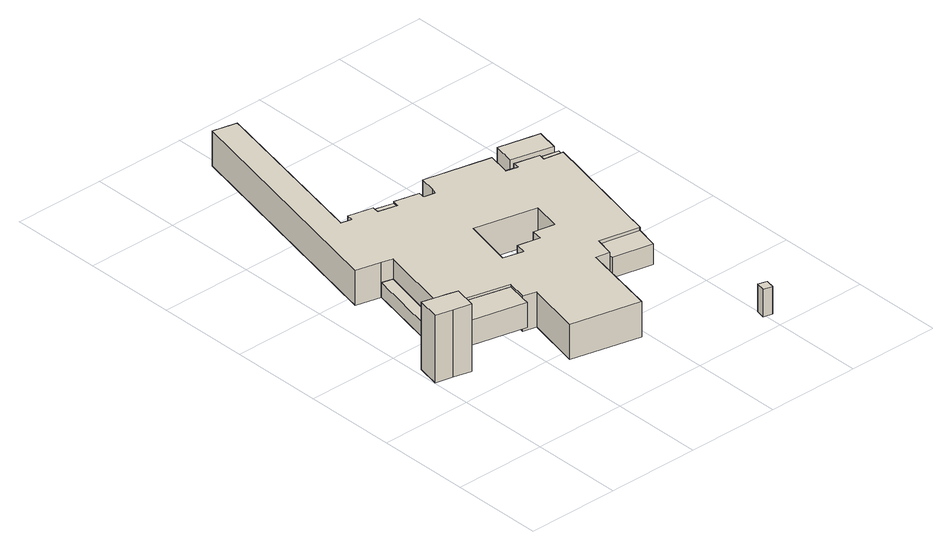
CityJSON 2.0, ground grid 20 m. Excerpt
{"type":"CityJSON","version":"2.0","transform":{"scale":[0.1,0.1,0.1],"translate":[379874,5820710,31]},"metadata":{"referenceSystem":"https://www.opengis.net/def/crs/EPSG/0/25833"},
"CityObjects":{
"building1":{"type":"Building","attributes":{"Gemeindeschluessel":"11000004","function":"51009_1610"},"address":[{"country":"Germany","locality":"Berlin"}],"children":["building1-1","building1-2"]},
"building1-1":{"type":"BuildingPart","attributes":{"BezugspunktDach":"2200","measuredHeight":16.08,"storeysAboveGround":0},"parents":["building1"],"geometry":[{"type":"MultiSurface","lod":"1","boundaries":[[[0,1,2,3,4,5,6]],[[7,8,9,10,11,12,13]],[[7,13,6,5]],[[8,7,5,4]],[[9,8,4,3]],[[10,14,15,3,2]],[[11,10,2,1]],[[12,11,1,0]],[[13,12,0,6]],[[9,15,14,10]]]}]},
"building1-2":{"type":"BuildingPart","attributes":{"BezugspunktDach":"2200","measuredHeight":3.21,"storeysAboveGround":0},"parents":["building1"],"geometry":[{"type":"MultiSurface","lod":"1","boundaries":[[[14,16,17,18,15]],[[19,20,21,10,9]],[[19,9,15,18]],[[20,19,18,17]],[[21,20,17,16]],[[10,21,16,14]],[[10,22,14,15,9]]]}]},
"building2":{"type":"Building","attributes":{"Gemeindeschluessel":"11000004","BezugspunktDach":"2200","function":"51009_1610","measuredHeight":5.46,"storeysAboveGround":0},"address":[{"country":"Germany","locality":"Berlin"}],"geometry":[{"type":"Solid","lod":"1","boundaries":[[[[23,24,25,26,27]],[[28,29,30,31,32]],[[28,32,27,26]],[[29,28,26,25]],[[30,29,25,24]],[[31,30,24,23]],[[32,31,23,27]]]]}]},
"building3":{"type":"Building","attributes":{"Gemeindeschluessel":"11000004","BezugspunktDach":"2200","function":"51009_1610","measuredHeight":4.29,"storeysAboveGround":0},"address":[{"country":"Germany","locality":"Berlin"}],"geometry":[{"type":"Solid","lod":"1","boundaries":[[[[33,34,35,36]],[[37,38,39,40]],[[37,40,36,35]],[[38,37,35,34]],[[39,38,34,33]],[[40,39,33,36]]]]}]},
"building4":{"type":"Building","attributes":{"name":"Krematorium Ruhleben","Gemeindeschluessel":"11000004","BezugspunktDach":"2200","function":"31001_3082","measuredHeight":7.81,"storeysAboveGround":4},"address":[{"country":"Germany","locality":"Berlin","thoroughfareNumber":"1 (8)","thoroughfareName":"Am Hain"}],"geometry":[{"type":"Solid","lod":"1","boundaries":[[[[41,42,43,44,45,46,47,48,49,50,51,52,53,54,55,56,57,58,59,60,61,62,63,64,65,66,67,68,69,70,71,72,73,74,75,76,77,78,79,80,81],[82,83,84,85,86,87,88,89]],[[90,91,92,93,94,95,96,97,98,99,100,101,102,103,104,105,106,107,108,109,110,111,112,113,114,115,116,117,118,119,120,121,122,123,124,125,126,127,128,129,130],[131,132,133,134,135,136,137,138]],[[90,130,81,80]],[[91,90,80,79]],[[92,91,79,78]],[[93,92,78,77]],[[94,93,77,76]],[[95,94,76,75]],[[96,95,75,74]],[[97,96,74,73]],[[98,97,73,72]],[[99,98,72,71]],[[100,99,71,70]],[[101,100,70,69]],[[102,101,69,68]],[[103,102,68,67]],[[104,103,67,66]],[[105,104,66,65]],[[106,105,65,64]],[[107,106,64,63]],[[108,107,63,62]],[[109,108,62,61]],[[110,109,61,60]],[[111,110,60,59]],[[112,111,59,58]],[[113,112,58,57]],[[114,113,57,56]],[[115,114,56,55]],[[116,115,55,54]],[[117,116,54,53]],[[118,117,53,52]],[[119,118,52,51]],[[120,119,51,50]],[[121,120,50,49]],[[122,121,49,48]],[[123,122,48,47]],[[124,123,47,46]],[[125,124,46,45]],[[126,125,45,44]],[[127,126,44,43]],[[128,127,43,42]],[[129,128,42,41]],[[130,129,41,81]],[[131,138,89,88]],[[132,131,88,87]],[[133,132,87,86]],[[134,133,86,85]],[[135,134,85,84]],[[136,135,84,83]],[[137,136,83,82]],[[138,137,82,89]]]]}]},
"building5":{"type":"Building","attributes":{"Gemeindeschluessel":"11000004","BezugspunktDach":"2200","function":"51009_1610","measuredHeight":3.49,"storeysAboveGround":0},"address":[{"country":"Germany","locality":"Berlin"}],"geometry":[{"type":"Solid","lod":"1","boundaries":[[[[139,140,141,142]],[[143,144,145,146]],[[143,146,142,141]],[[144,143,141,140]],[[145,144,140,139]],[[146,145,139,142]]]]}]},
"building6":{"type":"Building","attributes":{"Gemeindeschluessel":"11000004","BezugspunktDach":"2200","function":"51009_1610","measuredHeight":6.03,"storeysAboveGround":0},"address":[{"country":"Germany","locality":"Berlin"}],"geometry":[{"type":"Solid","lod":"1","boundaries":[[[[147,148,149,150]],[[151,152,153,154]],[[151,154,150,149]],[[152,151,149,148]],[[153,152,148,147]],[[154,153,147,150]]]]}]},
"building7":{"type":"Building","attributes":{"Gemeindeschluessel":"11000004","BezugspunktDach":"2200","function":"51009_1610","measuredHeight":4.48,"storeysAboveGround":0},"address":[{"country":"Germany","locality":"Berlin"}],"geometry":[{"type":"Solid","lod":"1","boundaries":[[[[155,156,157,158,159]],[[160,161,162,163,164]],[[160,164,159,158]],[[161,160,158,157]],[[162,161,157,156]],[[163,162,156,155]],[[164,163,155,159]]]]}]},
"building8":{"type":"Building","attributes":{"Gemeindeschluessel":"11000004","BezugspunktDach":"2200","function":"51009_1610","measuredHeight":3.72,"storeysAboveGround":0},"address":[{"country":"Germany","locality":"Berlin"}],"geometry":[{"type":"Solid","lod":"1","boundaries":[[[[165,166,167,168]],[[169,170,171,172]],[[169,172,168,167]],[[170,169,167,166]],[[171,170,166,165]],[[172,171,165,168]]]]}]},
"building9":{"type":"Building","attributes":{"Gemeindeschluessel":"11000004","BezugspunktDach":"2200","function":"51009_1610","measuredHeight":4.41,"storeysAboveGround":0},"address":[{"country":"Germany","locality":"Berlin"}],"geometry":[{"type":"Solid","lod":"1","boundaries":[[[[173,174,175,176]],[[177,178,179,180]],[[177,180,176,175]],[[178,177,175,174]],[[179,178,174,173]],[[180,179,173,176]]]]}]},
"building10":{"type":"Building","attributes":{"Gemeindeschluessel":"11000004","BezugspunktDach":"2200","function":"51009_1610","measuredHeight":4.71,"storeysAboveGround":0},"address":[{"country":"Germany","locality":"Berlin"}],"geometry":[{"type":"Solid","lod":"1","boundaries":[[[[181,182,183,184]],[[185,186,187,188]],[[185,188,184,183]],[[186,185,183,182]],[[187,186,182,181]],[[188,187,181,184]]]]}]}
},
"vertices":[
[39,277,150],[77,268,150],[88,317,150],[66,323,150],[51,327,150],[13,336,150],[1,285,150],[13,336,1],[51,327,1],[66,323,1],[88,317,1],[77,268,1],[39,277,1],[1,285,1],[88,317,33],[66,323,33],
[103,382,33],[145,557,33],[121,563,33],[121,563,1],[145,557,1],[103,382,1],[88,317,4],
[234,288,73],[237,304,73],[247,347,73],[107,381,73],[94,320,73],[107,381,18],[247,347,18],[237,304,18],[234,288,18],[94,320,18],
[272,682,74],[275,697,74],[233,707,74],[230,692,74],[233,707,31],[275,697,31],[272,682,31],[230,692,31],
[121,563,78],[145,557,78],[103,382,78],[107,381,78],[247,347,78],[237,304,78],[266,297,78],[237,176,78],[386,142,78],[423,308,78],[453,302,78],[464,344,78],[550,327,78],[551,326,78],[566,390,78],[602,547,78],[616,607,78],[614,607,78],[574,614,78],[577,628,78],[523,640,78],[521,626,78],[496,632,78],[499,645,78],[507,682,78],[363,714,78],[355,679,78],[350,666,78],[326,671,78],[328,685,78],[275,697,78],[272,682,78],[230,692,78],[233,707,78],[180,719,78],[177,705,78],[155,710,78],[158,724,78],[239,1084,78],[188,1096,78],[68,576,78],[322,532,78],[456,502,78],[442,440,78],[396,449,78],[392,425,78],[344,435,78],[339,412,78],[296,423,78],[188,1096,0],[239,1084,0],[158,724,0],[155,710,0],[177,705,0],[180,719,0],[233,707,0],[230,692,0],[272,682,0],[275,697,0],[328,685,0],[326,671,0],[350,666,0],[355,679,0],[363,714,0],[507,682,0],[499,645,0],[496,632,0],[521,626,0],[523,640,0],[577,628,0],[574,614,0],[614,607,0],[616,607,0],[602,547,0],[566,390,0],[551,326,0],[550,327,0],[464,344,0],[453,302,0],[423,308,0],[386,142,0],[237,176,0],[266,297,0],[237,304,0],[247,347,0],[107,381,0],[103,382,0],[145,557,0],[121,563,0],[68,576,0],[339,412,0],[344,435,0],[392,425,0],[396,449,0],[442,440,0],[456,502,0],[322,532,0],[296,423,0],
[350,666,67],[355,679,67],[328,685,67],[326,671,67],[328,685,32],[355,679,32],[350,666,32],[326,671,32],
[588,6,88],[592,25,88],[573,30,88],[568,10,88],[573,30,27],[592,25,27],[588,6,27],[568,10,27],
[538,276,72],[550,327,72],[464,344,72],[453,302,72],[451,294,72],[453,302,27],[464,344,27],[550,327,27],[538,276,27],[451,294,27],
[521,626,69],[523,640,69],[499,645,69],[496,632,69],[499,645,32],[523,640,32],[521,626,32],[496,632,32],
[614,607,74],[617,620,74],[577,628,74],[574,614,74],[577,628,29],[617,620,29],[614,607,29],[574,614,29],
[621,637,73],[632,686,73],[542,706,73],[532,659,73],[542,706,26],[632,686,26],[621,637,26],[532,659,26]
]}
